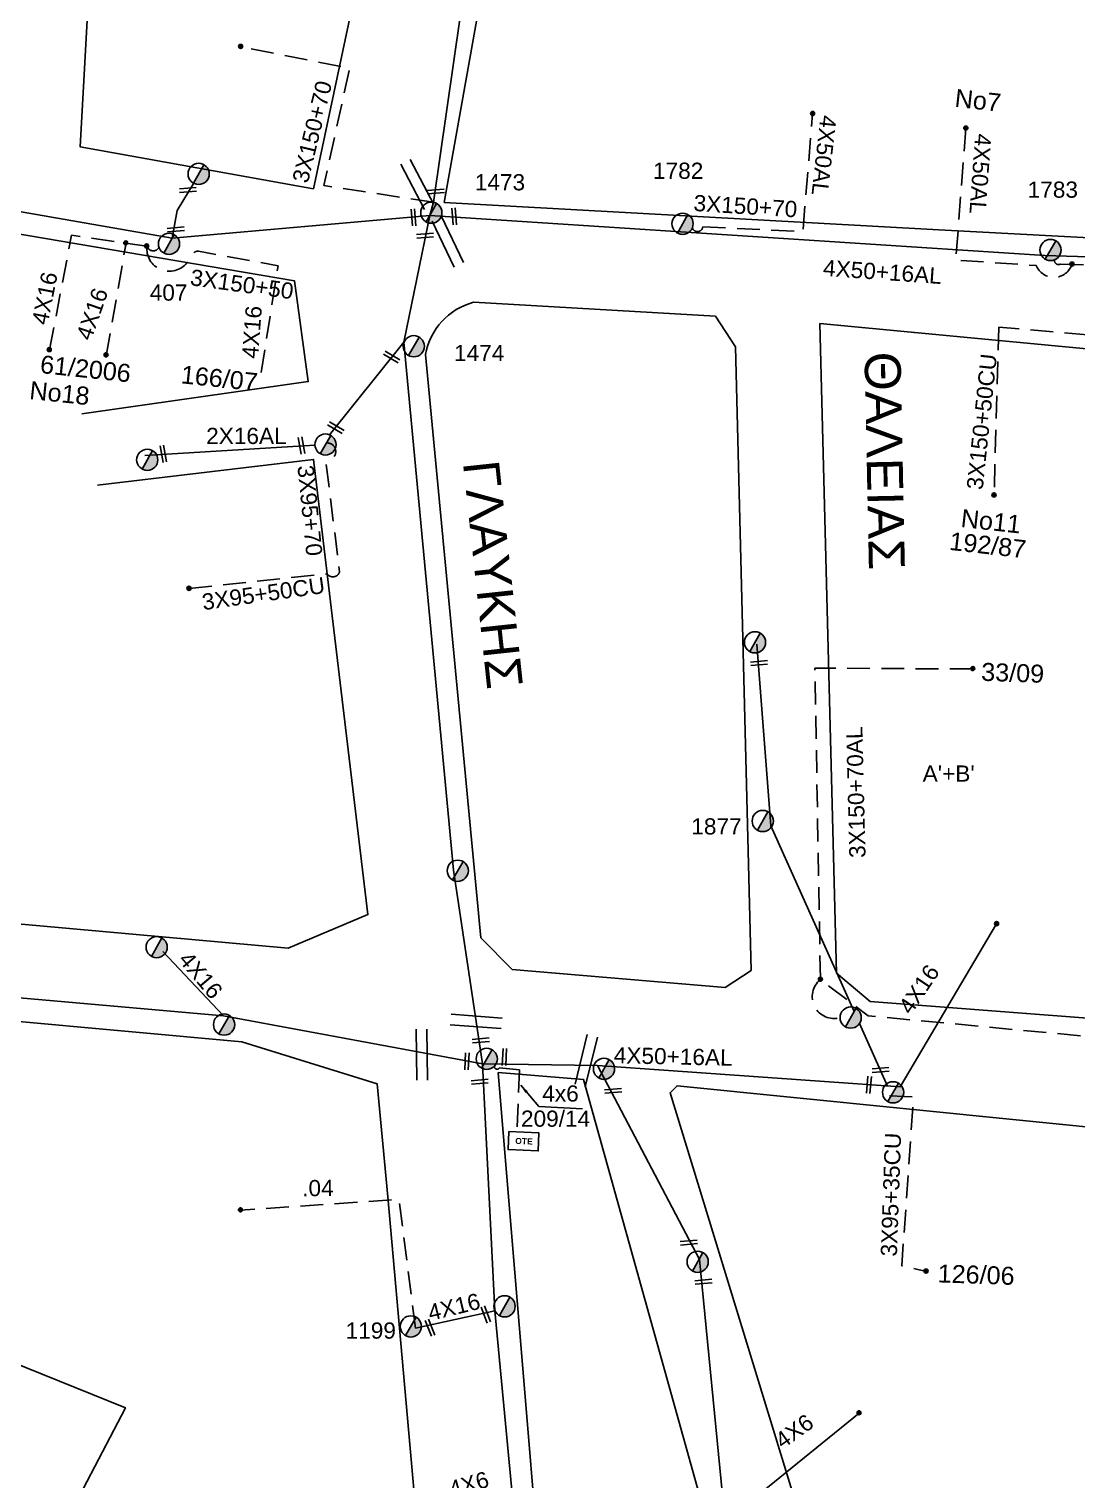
# Model space of a CAD drawing. Header units: millimetres. Extents: x 5010 to 7184, y -101 to 935.
# Drawn here: x 5134.9 to 5251.4, y 546.1 to 707.5 of the extents above; entities that cross this region are included whole.
import ezdxf
from ezdxf.enums import TextEntityAlignment as Align

# ---------------------------------------------------------------- set-up
doc = ezdxf.new("R2010")
doc.units = ezdxf.units.MM
doc.linetypes.add('DASHED', pattern=[19.05, 12.7, -6.35])
for name, color, linetype in [('Pillar OTE', 7, 'Continuous'), ('Γέφυρες Εναερίου Δικτύου', 7, 'Continuous'), ('Γυμνά εναέρια ΧΤ (1Φ)   2x16AL', 7, 'Continuous'), ('Γυμνά εναέρια ΧΤ και ΦΟΠ (3Φ)   4x50+16AL', 7, 'Continuous'), ('Εναέρια παροχή ΧΤ 4x16', 7, 'SYN_LINE'), ('Επιγραφές - Σχήματα', 7, 'Continuous'), ('Καλώδια ΧΤ   3x150+50AL', 7, 'DASHED'), ('Καλώδια ΧΤ   3x150+50CU', 7, 'DASHED'), ('Καλώδια ΧΤ   3x150+70AL', 7, 'DASHED'), ('Καλώδια ΧΤ   3x150AL+50CU', 7, 'DASHED'), ('Καλώδια ΧΤ   3x82+57+13-5', 7, 'Continuous'), ('Καλώδια ΧΤ   3x95+35CU', 7, 'DASHED'), ('Καλώδια ΧΤ   3x95+50CU', 7, 'DASHED'), ('Καλώδια ΧΤ   4X50+13', 7, 'Continuous'), ('Καλώδια ΧΤ   4x50AL', 7, 'DASHED'), ('Μηχανική τομή', 7, 'Continuous'), ('Στύλος ΦΜ', 7, 'Continuous'), ('Στύλος ΦΜ @ 1', 7, 'Continuous'), ('Συνδέσεις', 7, 'Continuous'), ('Συνεστραμμένα ΧΤ   3x70+54.6+25AL', 7, 'SYN_LINE'), ('Τομή', 7, 'Continuous'), ('Υπόβαθρο ΔΕΗ', 7, 'Continuous'), ('Υπόγεια Καλώδια Δικτύου ΧΤ   .04', 7, 'DASHED'), ('Υπόγεια καλώδια Παροχών ΧΤ   4x6', 7, 'DASHED')]:
    doc.layers.add(name, color=color, linetype=linetype)
doc.styles.get("Standard").update_dxf_attribs({"font": 'arial.ttf'})
doc.linetypes.add('SYN_LINE', pattern='A,0.5,-0.0001,["/\\/\\/\\/",Standard,S=0.1,R=0,X=0,Y=-0.05],-0.25', length=0.7501)
doc.dimstyles.new('ISO-25', dxfattribs={"dimtxt": 2.5, "dimasz": 2.5, "dimexe": 1.25, "dimexo": 0.625, "dimtad": 1, "dimtxsty": 'Standard', "dimcen": 2.5, "dimaunit": 2, "dimazin": 0, "dimtfac": 1, "dimtmove": 0, "dimatfit": 3, "dimfxl": 1, "dimarcsym": 0})

# ---------------------------------------------------------------- blocks, each defined once
blk = doc.blocks.new('ΥΠΑΡΧΩΝ ΤΣΙΜΕΝΤΕΝΙΟΣ ΣΤΥΛΟΣ')
at = {"layer": 'Στύλος ΦΜ'}
blk.add_hatch(color=256, dxfattribs=at).paths.add_polyline_path([(-1.29, -2.28, 0.574793), (2.62, 0, 0.268822), (1.3, 2.27)])
blk.add_line((-1.29, -2.28), (1.3, 2.27), dxfattribs=at)
blk.add_circle((0, 0), 2.62, dxfattribs=at)
at = {"layer": 'Στύλος ΦΜ', "flags": 4}
for tag, p in [('ΑΡΙΘΜΟΣ', (-4.68, 8.05)), ('ΤΥΠΟΣ', (-4.91, 3.03))]:
    blk.add_attdef(tag, p, '', height=4, dxfattribs=at)
blk = doc.blocks.new('ΤΟΜΗ')
at = {"layer": 'Τομή', "ltscale": 40}
for p, q in [((-5.68, 0), (5.68, 0)), ((5.68, -2.33), (-5.68, -2.33))]:
    blk.add_line(p, q, dxfattribs=at)
blk = doc.blocks.new('_ΣΥΝΔΕΣΗ')
at = {"layer": 'Συνδέσεις', "linetype": 'SYN_LINE', "ltscale": 40}
blk.add_hatch(color=256, dxfattribs=at).paths.add_polyline_path([(0.5, -0.01, 1), (-0.5, -0.01, 1)])
at = {"layer": 'Συνδέσεις'}
blk.add_circle((0, -0.01), 0.5, dxfattribs=at)
blk = doc.blocks.new('ΜΗΧΑΝΙΚΗ ΤΟΜΗ')
at = {"layer": 'Μηχανική τομή', "ltscale": 40}
for p, q in [((-1.89, 0.78), (1.89, 0.78)), ((1.89, 0), (-1.89, 0))]:
    blk.add_line(p, q, dxfattribs=at)
blk = doc.blocks.new('PILLAR ΟΤΕ')
at = {"layer": 'Pillar OTE', "ltscale": 40}
blk.add_lwpolyline([(-3.31, 2.02), (3.39, 2.02), (3.39, -1.99), (-3.31, -1.99)], close=True, dxfattribs=at)
at = {"layer": 'Pillar OTE', "insert": (-1.81, 0.71), "char_height": 1.3575, "width": 109.961, "attachment_point": 1}
blk.add_mtext('{\\fArial|b1|i0|c161|p34;OTE}', dxfattribs=at)

msp = doc.modelspace()

# ---------------------------------------------------------------- linework, layer by layer
at = {"layer": 'Γέφυρες Εναερίου Δικτύου', "color": 30, "flags": 128}
msp.add_lwpolyline([(5150.83, 684.22), (5151.38, 687.28), (5153.28, 690.39)], dxfattribs=at)
at = {"layer": 'Γέφυρες Εναερίου Δικτύου', "color": 85, "linetype": 'SYN_LINE', "ltscale": 20, "flags": 128}
msp.add_lwpolyline([(5226.65, 598.2), (5217.38, 618.85), (5215.84, 639.04)], dxfattribs=at)
at = {"layer": 'Γέφυρες Εναερίου Δικτύου', "color": 85, "linetype": 'SYN_LINE', "ltscale": 10, "flags": 128}
msp.add_lwpolyline([(5230.37, 589.91), (5227.24, 596.88)], dxfattribs=at)
at = {"layer": 'Γυμνά εναέρια ΧΤ (1Φ)   2x16AL', "color": 30, "flags": 128}
for points in [[(5179.48, 686.73), (5176.61, 672.66), (5168.34, 662.34)], [(5166.71, 661.18), (5147.8, 660.05)]]:
    msp.add_lwpolyline(points, dxfattribs=at)
at = {"layer": 'Γυμνά εναέρια ΧΤ και ΦΟΠ (3Φ)   4x50+16AL', "color": 30, "flags": 128}
msp.add_lwpolyline([(5057.93, 700.41), (5150.83, 684.22), (5179.48, 686.73)], dxfattribs=at)
at = {"layer": 'Γυμνά εναέρια ΧΤ και ΦΟΠ (3Φ)   4x50+16AL', "color": 2, "flags": 128}
msp.add_lwpolyline([(5288.91, 681.03), (5247.86, 682.29), (5179.48, 686.73), (5179.88, 688.2)], dxfattribs=at)
at = {"layer": 'Γυμνά εναέρια ΧΤ και ΦΟΠ (3Φ)   4x50+16AL', "color": 6, "flags": 128}
msp.add_lwpolyline([(5059.92, 606.24), (5156.55, 597.71), (5185.32, 592.39)], dxfattribs=at)
at = {"layer": 'Γυμνά εναέρια ΧΤ και ΦΟΠ (3Φ)   4x50+16AL', "color": 85, "flags": 128}
msp.add_lwpolyline([(5198.13, 592.2), (5231.75, 589.82)], dxfattribs=at)
at = {"layer": 'Εναέρια παροχή ΧΤ 4x16', "color": 30, "linetype": 'DASHED', "ltscale": 0.2, "flags": 128}
for points in [[(5137.21, 671.79), (5139.65, 684.54), (5148.03, 683.32)], [(5143.5, 671.11), (5145.71, 683.66)]]:
    msp.add_lwpolyline(points, dxfattribs=at)
msp.add_lwpolyline([(5160.75, 669.28), (5162.61, 681.15), (5153.76, 682.76, 0.404098), (5153.15, 682.36), (5152.51, 681.49, -0.750918), (5148.03, 683.32)], format="xyb", dxfattribs=at)
at = {"layer": 'Εναέρια παροχή ΧΤ 4x16', "color": 85, "linetype": 'SYN_LINE', "ltscale": 20, "flags": 128}
msp.add_lwpolyline([(5231.75, 589.82), (5242.49, 607.94)], dxfattribs=at)
at = {"layer": 'Εναέρια παροχή ΧΤ 4x16', "color": 6, "ltscale": 20, "flags": 128}
msp.add_lwpolyline([(5156.55, 597.71), (5149.81, 604.88)], dxfattribs=at)
at = {"layer": 'Εναέρια παροχή ΧΤ 4x16', "color": 173, "ltscale": 20, "flags": 128}
msp.add_lwpolyline([(5186.71, 564.91), (5177.88, 563)], dxfattribs=at)
at = {"layer": 'Εναέρια παροχή ΧΤ 4x16', "color": 30, "linetype": 'DASHED', "ltscale": 0.2}
msp.add_arc((5148.73, 683.53), 0.728, 196.3847, 333.4874, dxfattribs=at)
at = {"layer": 'Καλώδια ΧΤ   3x150+50CU', "color": 27, "linetype": 'DASHED', "ltscale": 0.2, "flags": 128}
msp.add_lwpolyline([(5242.74, 674.31), (5242.21, 655.62)], dxfattribs=at)
at = {"layer": 'Καλώδια ΧΤ   3x150+70AL', "color": 30, "linetype": 'DASHED', "ltscale": 0.2, "flags": 128}
msp.add_lwpolyline([(5179.88, 688.2), (5167.71, 690.07), (5170.58, 703.11), (5158.47, 705.51)], dxfattribs=at)
at = {"layer": 'Καλώδια ΧΤ   3x150+70AL', "color": 85, "linetype": 'DASHED', "ltscale": 0.2, "flags": 128}
msp.add_lwpolyline([(5239.84, 636.3), (5222.29, 636.39), (5222.9, 601.75), (5228.22, 597.73), (5255.85, 595.12), (5256.14, 611.93)], dxfattribs=at)
at = {"layer": 'Καλώδια ΧΤ   3x150+70AL', "color": 85, "linetype": 'DASHED', "ltscale": 0.2}
msp.add_arc((5224.42, 599.86), 2.43, 128.6689, 286.01, dxfattribs=at)
at = {"layer": 'Καλώδια ΧΤ   3x150AL+50CU', "color": 27, "linetype": 'DASHED', "ltscale": 0.2, "flags": 128}
msp.add_lwpolyline([(5282.78, 671.6), (5281.31, 671.6), (5280.46, 671.02), (5242.74, 674.31)], dxfattribs=at)
at = {"layer": 'Καλώδια ΧΤ   3x82+57+13-5', "color": 173, "flags": 128}
msp.add_lwpolyline([(5196.05, 472.73), (5194.33, 487.04), (5188.65, 544.56), (5186.71, 564.91), (5185.32, 592.39), (5198.13, 592.2)], dxfattribs=at)
at = {"layer": 'Καλώδια ΧΤ   3x95+35CU', "color": 85, "linetype": 'DASHED', "ltscale": 0.2, "flags": 128}
msp.add_lwpolyline([(5230.58, 588.81), (5233.25, 588.7), (5231.95, 569.91), (5234.65, 569.29)], dxfattribs=at)
at = {"layer": 'Καλώδια ΧΤ   3x95+50CU', "color": 30, "ltscale": 0.2, "flags": 128}
msp.add_lwpolyline([(5152.72, 645.24), (5168.07, 646.88, 0.638012), (5169.45, 647.11), (5167.95, 659.1), (5168.7, 659.76, 0.715347), (5167.99, 661.44, 0.715347)], format="xyb", dxfattribs=at)
at = {"layer": 'Καλώδια ΧΤ   4X50+13', "color": 2, "flags": 128}
msp.add_lwpolyline([(5179.88, 688.2), (5184.34, 719.16), (5191.82, 757.65), (5197.42, 788.29), (5195.74, 807.92)], dxfattribs=at)
at = {"layer": 'Καλώδια ΧΤ   4X50+13', "color": 30, "flags": 128}
msp.add_lwpolyline([(5176.61, 672.66), (5182.1, 613.93), (5185.32, 592.39)], dxfattribs=at)
at = {"layer": 'Καλώδια ΧΤ   4x50AL', "color": 2, "linetype": 'DASHED', "ltscale": 0.2, "flags": 128}
msp.add_lwpolyline([(5209.83, 685.48), (5220.95, 684.93), (5222.03, 698.03)], dxfattribs=at)
at = {"layer": 'Καλώδια ΧΤ   4x50AL', "color": 6, "linetype": 'DASHED', "ltscale": 0.2, "flags": 128}
for points in [[(5239.07, 696.41), (5237.95, 681.78), (5246.9, 681.16, 0.694716), (5250.86, 681.3)], [(5249.6, 681.33), (5284.48, 680.41, -0.167818), (5287.04, 679.47, 1.425444), (5291.32, 686.29)]]:
    msp.add_lwpolyline(points, format="xyb", dxfattribs=at)
at = {"layer": 'Καλώδια ΧΤ   4x50AL', "color": 2, "linetype": 'DASHED', "ltscale": 0.2}
msp.add_arc((5209.24, 685.52), 0.585, 194.0852, 356.4015, dxfattribs=at)
at = {"layer": 'Καλώδια ΧΤ   4x50AL', "color": 6, "linetype": 'DASHED', "ltscale": 0.2}
msp.add_arc((5249.37, 681.72), 0.447, 167.6356, 299.9307, dxfattribs=at)
at = {"layer": 'Συνεστραμμένα ΧΤ   3x70+54.6+25AL', "color": 85, "ltscale": 20, "flags": 128}
msp.add_lwpolyline([(5198.13, 592.2), (5209.46, 570.64)], dxfattribs=at)
at = {"layer": 'Συνεστραμμένα ΧΤ   3x70+54.6+25AL', "color": 85, "linetype": 'SYN_LINE', "ltscale": 20, "flags": 128}
msp.add_lwpolyline([(5209.46, 570.64), (5212.17, 542.91)], dxfattribs=at)
at = {"layer": 'Υπόβαθρο ΔΕΗ', "flags": 128}
for points in [[(5166.55, 689.71), (5140.62, 694.36), (5142.68, 731.91), (5093.86, 745.63), (5090.17, 759.83), (5179.77, 791), (5185.31, 787.31), (5172.71, 718.67)], [(5166.55, 689.71), (5140.62, 694.36), (5142.68, 731.91), (5093.86, 745.63), (5090.17, 759.83), (5179.77, 791), (5185.31, 787.31), (5172.71, 718.67)], [(5288.41, 682.35), (5285.26, 742.99), (5186.31, 717.54), (5181.08, 688.18), (5236.08, 685.13)], [(5288.41, 682.35), (5285.26, 742.99), (5186.31, 717.54), (5181.08, 688.18), (5236.08, 685.13)], [(5224.7, 602.47), (5228.42, 599.31), (5294.6, 594.23), (5289.22, 668.41), (5222.85, 674.72)], [(5224.7, 602.47), (5228.42, 599.31), (5294.6, 594.23), (5289.22, 668.41), (5222.85, 674.72)], [(5298.54, 447.75), (5304.71, 452.3), (5298.68, 535.89), (5296.41, 580.97), (5206.97, 589.94), (5206.19, 589.16), (5229.38, 513.38), (5241.92, 479.32)], [(5298.54, 447.75), (5304.71, 452.3), (5298.68, 535.89), (5296.41, 580.97), (5206.97, 589.94), (5206.19, 589.16), (5229.38, 513.38), (5241.92, 479.32)]]:
    msp.add_lwpolyline(points, close=True, dxfattribs=at)
for points in [[(5140.78, 664.68), (5165.96, 668.27), (5164.45, 679.46), (5071.3, 695.28), (5067.78, 684.21), (5070.16, 613.67), (5163.74, 605.24), (5172.59, 608.98), (5166.55, 659.61), (5142.52, 656.74)], [(5140.78, 664.68), (5165.96, 668.27), (5164.45, 679.46), (5071.3, 695.28), (5067.78, 684.21), (5070.16, 613.67), (5163.74, 605.24), (5172.59, 608.98), (5166.55, 659.61), (5142.52, 656.74)], [(5184.11, 484.11), (5180.47, 513.75), (5174.82, 577.58), (5173.64, 590.15), (5158.58, 594.82), (5080.51, 601.96), (5070.54, 602.81), (5075.29, 529.69), (5076.14, 528.98), (5112.63, 548.31), (5127.52, 481.88), (5141.41, 484.67), (5132.72, 538.63), (5126.49, 547.52), (5129.02, 560.82), (5145.64, 554.14), (5139.67, 542.72), (5149.8, 484.53), (5184.11, 484.11)], [(5184.11, 484.11), (5180.47, 513.75), (5174.82, 577.58), (5173.64, 590.15), (5158.58, 594.82), (5080.51, 601.96), (5070.54, 602.81), (5075.29, 529.69), (5076.14, 528.98), (5112.63, 548.31), (5127.52, 481.88), (5141.41, 484.67), (5132.72, 538.63), (5126.49, 547.52), (5129.02, 560.82), (5145.64, 554.14), (5139.67, 542.72), (5149.8, 484.53), (5184.11, 484.11)], [(5230.28, 482.58), (5209.82, 543.09), (5196.57, 590.64), (5187.09, 591.42), (5194.37, 503.7), (5196.25, 485.01), (5230.28, 482.58)], [(5230.28, 482.58), (5209.82, 543.09), (5196.57, 590.64), (5187.09, 591.42), (5194.37, 503.7), (5196.25, 485.01), (5230.28, 482.58)], [(5191.59, 587.63), (5196.47, 587.38)]]:
    msp.add_lwpolyline(points, dxfattribs=at)
msp.add_lwpolyline([(5185.14, 606.39), (5188.65, 602.88), (5212.32, 600.87), (5215.19, 602.77), (5213.47, 672.11), (5211.23, 675.53), (5184.34, 677.08, 0.290732), (5179, 671.29), (5185.14, 606.39)], format="xyb", dxfattribs=at)
msp.add_lwpolyline([(5185.14, 606.39), (5188.65, 602.88), (5212.32, 600.87), (5215.19, 602.77), (5213.47, 672.11), (5211.23, 675.53), (5184.34, 677.08, 0.290732), (5179, 671.29), (5185.14, 606.39)], format="xyb", dxfattribs=at)
at = {"layer": 'Υπόγεια Καλώδια Δικτύου ΧΤ   .04', "color": 173, "ltscale": 0.2, "flags": 128}
msp.add_lwpolyline([(5177.88, 563), (5176.05, 577.3), (5158.45, 576.12)], dxfattribs=at)
at = {"layer": 'Υπόγεια καλώδια Παροχών ΧΤ   4x6', "color": 30, "linetype": 'DASHED', "ltscale": 0.2}
msp.add_lwpolyline([(5186.65, 592.12, 0.761327), (5187.22, 591.93), (5189.45, 591.73), (5189.17, 584.81)], format="xyb", dxfattribs=at)
at = {"layer": 'Υπόγεια καλώδια Παροχών ΧΤ   4x6', "color": 85, "linetype": 'SYN_LINE', "ltscale": 20, "flags": 128}
msp.add_lwpolyline([(5212.31, 541.43), (5227.2, 553.53)], dxfattribs=at)

# ---------------------------------------------------------------- block references
at = {"layer": 'Pillar OTE', "xscale": 0.5, "yscale": 0.5, "zscale": 0.5, "rotation": 357.6252653828753}
msp.add_blockref('PILLAR ΟΤΕ', (5189.88, 583.77), dxfattribs=at)
at = {"layer": 'Μηχανική τομή'}
for p, xscale, yscale, zscale, rotation in [((5152.58, 689.76), 0.5000000000000141, 0.5000000000000141, 0.5000000000000141, 184.811198222945), ((5180.13, 689.6), 0.5000000000000114, 0.5000000000000114, 0.5000000000000114, 184.811198222945), ((5177.47, 686.51), 0.5000000000000212, 0.5000000000000212, 0.5000000000000212, 274.8111982229449), ((5181.99, 686.62), 0.5000000000000212, 0.5000000000000212, 0.5000000000000212, 274.8111982229449), ((5151.23, 685.38), 0.5000000000000141, 0.5000000000000141, 0.5000000000000141, 184.811198222945), ((5178.93, 684.68), 0.5000000000000114, 0.5000000000000114, 0.5000000000000114, 184.811198222945), ((5175.33, 671.15), 0.5000000000000258, 0.5000000000000258, 0.5000000000000258, 149.2866139964916), ((5169.13, 663.3), 0.5000000000000258, 0.5000000000000258, 0.5000000000000258, 149.2866139964916), ((5165.41, 661.2), 0.4999999999999336, 0.4999999999999336, 0.4999999999999336, 100.3094593116365), ((5150.05, 660.25), 0.4999999999999336, 0.4999999999999336, 0.4999999999999336, 100.3094593116365), ((5216.06, 637.15), 0.5000000000000141, 0.5000000000000141, 0.5000000000000141, 184.811198222945), ((5185.14, 595.18), 0.5000000000000114, 0.5000000000000114, 0.5000000000000114, 184.811198222945), ((5187.58, 593.15), 0.5000000000000377, 0.5000000000000377, 0.5000000000000377, 266.9374502471629), ((5183.41, 592.67), 0.5000000000000644, 0.5000000000000644, 0.5000000000000644, 267.0192419340199), ((5185.01, 590.59), 0.5000000000000114, 0.5000000000000114, 0.5000000000000114, 184.811198222945), ((5228.1, 590.07), 0.5000000000000075, 0.5000000000000075, 0.5000000000000075, 265.0789920260414), ((5229.58, 591.89), 0.5000000000000141, 0.5000000000000141, 0.5000000000000141, 184.811198222945), ((5199.85, 589.58), 0.5000000000000105, 0.5000000000000105, 0.5000000000000105, 184.811198222945), ((5208.27, 572.7), 0.5000000000000105, 0.5000000000000105, 0.5000000000000105, 184.8111982229451), ((5209.88, 568.34), 0.5000000000000105, 0.5000000000000105, 0.5000000000000105, 184.8111982229451), ((5185.53, 564.43), 0.5000000000000248, 0.5000000000000248, 0.5000000000000248, 291.154673939457), ((5179.32, 562.96), 0.5000000000000248, 0.5000000000000248, 0.5000000000000248, 291.154673939457)]:
    msp.add_blockref('ΜΗΧΑΝΙΚΗ ΤΟΜΗ', p, dxfattribs=dict(at, xscale=xscale, yscale=yscale, zscale=zscale, rotation=rotation))
at = {"layer": 'Στύλος ΦΜ @ 1', "ltscale": 40, "xscale": 0.4499999999998181, "yscale": 0.4499999999998181, "zscale": 0.4499999999998181}
for p in [(5153.78, 691.36), (5153.78, 691.36), (5167.88, 661.26), (5167.88, 661.26), (5148.07, 659.56), (5215.63, 639.26), (5215.63, 639.26), (5182.59, 613.86), (5182.59, 613.86), (5149.12, 605.36), (5149.12, 605.36), (5226.26, 597.53), (5156.61, 596.75), (5185.81, 592.94), (5185.81, 592.94), (5198.84, 591.83), (5198.84, 591.83), (5230.98, 589.22), (5230.98, 589.22), (5209.26, 570.37), (5209.26, 570.37), (5187.79, 565.41), (5187.79, 565.41)]:
    msp.add_blockref('ΥΠΑΡΧΩΝ ΤΣΙΜΕΝΤΕΝΙΟΣ ΣΤΥΛΟΣ', p, dxfattribs=at)
at = {"layer": 'Στύλος ΦΜ @ 1', "ltscale": 40}
ref = msp.add_blockref('ΥΠΑΡΧΩΝ ΤΣΙΜΕΝΤΕΝΙΟΣ ΣΤΥΛΟΣ', (5207.58, 685.81), dxfattribs=dict(at, xscale=0.4499999999998181, yscale=0.4499999999998181, zscale=0.4499999999998181))
ref.add_attrib('ΤΥΠΟΣ', '1782', (5204.29, 690.81), dxfattribs={"layer": 'Στύλος ΦΜ', "height": 1.8, "flags": 4})
ref = msp.add_blockref('ΥΠΑΡΧΩΝ ΤΣΙΜΕΝΤΕΝΙΟΣ ΣΤΥΛΟΣ', (5179.65, 687.05), dxfattribs=dict(at, xscale=0.4499999999998181, yscale=0.4499999999998181, zscale=0.4499999999998181))
ref.add_attrib('ΤΥΠΟΣ', '1473', (5184.48, 689.53), dxfattribs={"layer": 'Στύλος ΦΜ', "height": 1.8, "flags": 4})
ref = msp.add_blockref('ΥΠΑΡΧΩΝ ΤΣΙΜΕΝΤΕΝΙΟΣ ΣΤΥΛΟΣ', (5179.65, 687.05), dxfattribs=dict(at, xscale=0.4499999999998181, yscale=0.4499999999998181, zscale=0.4499999999998181))
ref.add_attrib('ΤΥΠΟΣ', '1473', (5184.48, 689.53), dxfattribs={"layer": 'Στύλος ΦΜ', "height": 1.8, "flags": 4})
ref = msp.add_blockref('ΥΠΑΡΧΩΝ ΤΣΙΜΕΝΤΕΝΙΟΣ ΣΤΥΛΟΣ', (5248.48, 682.9), dxfattribs=dict(at, xscale=0.4499999999998181, yscale=0.4499999999998181, zscale=0.4499999999998181))
ref.add_attrib('ΤΥΠΟΣ', '1783', (5245.94, 688.71), dxfattribs={"layer": 'Στύλος ΦΜ', "height": 1.8, "flags": 4})
ref = msp.add_blockref('ΥΠΑΡΧΩΝ ΤΣΙΜΕΝΤΕΝΙΟΣ ΣΤΥΛΟΣ', (5248.48, 682.9), dxfattribs=dict(at, xscale=0.4499999999998181, yscale=0.4499999999998181, zscale=0.4499999999998181))
ref.add_attrib('ΤΥΠΟΣ', '1783', (5245.94, 688.71), dxfattribs={"layer": 'Στύλος ΦΜ', "height": 1.8, "flags": 4})
ref = msp.add_blockref('ΥΠΑΡΧΩΝ ΤΣΙΜΕΝΤΕΝΙΟΣ ΣΤΥΛΟΣ', (5150.49, 683.58), dxfattribs=dict(at, xscale=0.4499999999998181, yscale=0.4499999999998181, zscale=0.4499999999998181))
ref.add_attrib('ΤΥΠΟΣ', '407', (5148.34, 677.26), dxfattribs={"layer": 'Στύλος ΦΜ', "height": 1.8, "flags": 4})
ref = msp.add_blockref('ΥΠΑΡΧΩΝ ΤΣΙΜΕΝΤΕΝΙΟΣ ΣΤΥΛΟΣ', (5150.49, 683.58), dxfattribs=dict(at, xscale=0.4499999999998181, yscale=0.4499999999998181, zscale=0.4499999999998181))
ref.add_attrib('ΤΥΠΟΣ', '407', (5148.34, 677.26), dxfattribs={"layer": 'Στύλος ΦΜ', "height": 1.8, "flags": 4})
ref = msp.add_blockref('ΥΠΑΡΧΩΝ ΤΣΙΜΕΝΤΕΝΙΟΣ ΣΤΥΛΟΣ', (5177.7, 672.19), dxfattribs=dict(at, xscale=0.4499999999998181, yscale=0.4499999999998181, zscale=0.4499999999998181))
ref.add_attrib('ΤΥΠΟΣ', '1474', (5182.17, 670.54), dxfattribs={"layer": 'Στύλος ΦΜ', "height": 1.8, "flags": 4})
ref = msp.add_blockref('ΥΠΑΡΧΩΝ ΤΣΙΜΕΝΤΕΝΙΟΣ ΣΤΥΛΟΣ', (5216.49, 619.39), dxfattribs=dict(at, xscale=0.4499999999998181, yscale=0.4499999999998181, zscale=0.4499999999998181))
ref.add_attrib('ΤΥΠΟΣ', '1877', (5208.55, 617.89), dxfattribs={"layer": 'Στύλος ΦΜ', "height": 1.8, "flags": 4})
ref = msp.add_blockref('ΥΠΑΡΧΩΝ ΤΣΙΜΕΝΤΕΝΙΟΣ ΣΤΥΛΟΣ', (5216.49, 619.39), dxfattribs=dict(at, xscale=0.4499999999998181, yscale=0.4499999999998181, zscale=0.4499999999998181))
ref.add_attrib('ΤΥΠΟΣ', '1877', (5208.55, 617.89), dxfattribs={"layer": 'Στύλος ΦΜ', "height": 1.8, "flags": 4})
ref = msp.add_blockref('ΥΠΑΡΧΩΝ ΤΣΙΜΕΝΤΕΝΙΟΣ ΣΤΥΛΟΣ', (5177.37, 563.18), dxfattribs=dict(at, xscale=0.4499999999998181, yscale=0.4499999999998181, zscale=0.4499999999998181))
ref.add_attrib('ΤΥΠΟΣ', '1199', (5170.12, 561.82), dxfattribs={"layer": 'Στύλος ΦΜ', "height": 1.8, "flags": 4})
ref = msp.add_blockref('ΥΠΑΡΧΩΝ ΤΣΙΜΕΝΤΕΝΙΟΣ ΣΤΥΛΟΣ', (5177.37, 563.18), dxfattribs=dict(at, xscale=0.4499999999998181, yscale=0.4499999999998181, zscale=0.4499999999998181))
ref.add_attrib('ΤΥΠΟΣ', '1199', (5170.12, 561.82), dxfattribs={"layer": 'Στύλος ΦΜ', "height": 1.8, "flags": 4})
at = {"layer": 'Συνδέσεις', "xscale": 0.4500000000000455, "yscale": 0.4500000000000455, "zscale": 0.4500000000000455}
for p in [(5158.45, 705.54), (5222.03, 698.08), (5239.07, 696.46), (5145.68, 683.69), (5148, 683.35), (5250.86, 681.34), (5137.18, 671.82), (5143.49, 671.24), (5242.2, 655.66), (5152.7, 645.27), (5239.84, 636.35), (5242.49, 607.98), (5222.9, 601.8), (5158.43, 576.15), (5234.65, 569.34), (5227.2, 553.58)]:
    msp.add_blockref('_ΣΥΝΔΕΣΗ', p, dxfattribs=at)
at = {"layer": 'Τομή'}
for p, xscale, yscale, zscale, rotation in [((5178.61, 690.46), 0.5000000000000646, 0.5000000000000646, 0.5000000000000646, 297.5728655950362), ((5178.61, 690.46), 0.5000000000000646, 0.5000000000000646, 0.5000000000000646, 297.5728655950362), ((5182.01, 684.06), 0.4999999999999317, 0.4999999999999317, 0.4999999999999317, 295.6212235723395), ((5182.01, 684.06), 0.4999999999999317, 0.4999999999999317, 0.4999999999999317, 295.6212235723395), ((5184.68, 597.68), 0.4999999999999581, 0.4999999999999581, 0.4999999999999581, 355.6713834124373), ((5184.68, 597.68), 0.4999999999999581, 0.4999999999999581, 0.4999999999999581, 355.6713834124373), ((5178.01, 593.39), 0.5000000000000554, 0.5000000000000554, 0.5000000000000554, 90.6515411696281), ((5178.01, 593.39), 0.5000000000000554, 0.5000000000000554, 0.5000000000000554, 90.6515411696281), ((5196.31, 592.88), 0.5000000000000323, 0.5000000000000323, 0.5000000000000323, 76.22800357243194)]:
    msp.add_blockref('ΤΟΜΗ', p, dxfattribs=dict(at, xscale=xscale, yscale=yscale, zscale=zscale, rotation=rotation))

# ---------------------------------------------------------------- texts
at = {"layer": 'Γυμνά εναέρια ΧΤ (1Φ)   2x16AL'}
msp.add_text('2X16AL', height=1.8, dxfattribs=at).set_placement((5159.09, 662.22), align=Align.MIDDLE)
at = {"layer": 'Γυμνά εναέρια ΧΤ και ΦΟΠ (3Φ)   4x50+16AL'}
for rotation, p in [(355.9594, (5229.8, 680.47)), (358.7718, (5206.54, 593.21))]:
    msp.add_text('4X50+16AL', height=1.8, rotation=rotation, dxfattribs=at).set_placement(p, align=Align.MIDDLE)
at = {"layer": 'Εναέρια παροχή ΧΤ 4x16', "ltscale": 20}
for s, rotation, p in [('4X16', 78.835, (5136.67, 677.53)), ('4X16', 70.8041, (5141.93, 675.78)), ('4X16', 85.5971, (5159.7, 673.76)), ('4X16', 309.9844, (5154.02, 602.25)), ('4X16', 56.104, (5233.85, 600.69)), ('4x6', 359.9125, (5194.01, 589.09)), ('209/14', 359.9125, (5193.46, 586.32)), ('4X16', 13.6715, (5182.17, 565.36))]:
    msp.add_text(s, height=1.8, rotation=rotation, dxfattribs=at).set_placement(p, align=Align.MIDDLE)
at = {"layer": 'Επιγραφές - Σχήματα', "linetype": 'DASHED', "ltscale": 0.2, "attachment_point": 1}
for s, insert, char_height, width, rotation in [('Νο7', (5237.98, 700.82), 2, 17.7581, 353.6425), ('ΘΑΛΕΙΑΣ', (5231.8, 671.62), 4, 17.2922, 271.1756), ('61/2006', (5136.29, 671.21), 2, 17.7581, 354.0155), ('166/07', (5151.94, 670.07), 2, 17.7581, 354.0155), ('Νο18', (5135.11, 668.32), 2, 17.7581, 354.0155), ('ΓΛΑΥΚΗΣ', (5187.13, 659.69), 4, 17.2922, 276.143), ('Νο11', (5238.66, 654.09), 2, 17.7581, 353.6425), ('192/87', (5237.38, 651.54), 2, 17.7581, 353.6425), ('33/09', (5240.82, 636.99), 2, 18.7436, 358.0673), ('126/06', (5235.98, 570.08), 2, 18.7436, 358.0673)]:
    msp.add_mtext(s, dxfattribs=dict(at, insert=insert, char_height=char_height, width=width, rotation=rotation))
at = {"layer": 'Επιγραφές - Σχήματα', "color": 1, "linetype": 'Continuous', "ltscale": 0.2, "insert": (5234.27, 625.57), "char_height": 1.8, "width": 7.2731, "attachment_point": 1}
msp.add_mtext("Α'+Β'", dxfattribs=at)
at = {"layer": 'Καλώδια ΧΤ   3x150+50AL', "ltscale": 0.2}
msp.add_text('3X150+50', height=1.8, rotation=352.0738, dxfattribs=at).set_placement((5158.6, 679.09), align=Align.MIDDLE)
at = {"layer": 'Καλώδια ΧΤ   3x150+50CU', "ltscale": 0.2}
msp.add_text('3X150+50CU', height=1.8, rotation=83.9502, dxfattribs=at).set_placement((5240.84, 663.8), align=Align.MIDDLE)
at = {"layer": 'Καλώδια ΧΤ   3x150+70AL', "ltscale": 0.2}
for s, rotation, p in [('3X150+70', 76.3605, (5166.4, 696.05)), ('3X150+70', 356.3732, (5214.57, 687.78)), ('3X95+70', 275.7163, (5166.16, 653.92))]:
    msp.add_text(s, height=1.8, rotation=rotation, dxfattribs=at).set_placement(p, align=Align.MIDDLE)
at = {"layer": 'Καλώδια ΧΤ   3x150+70AL', "linetype": 'DASHED', "ltscale": 0.2}
msp.add_text('3X150+70AL', height=1.8, rotation=91.4218, dxfattribs=at).set_placement((5226.84, 622.59), align=Align.MIDDLE)
at = {"layer": 'Καλώδια ΧΤ   3x95+35CU', "ltscale": 0.2}
msp.add_text('3X95+35CU', height=1.8, rotation=87.9767, dxfattribs=at).set_placement((5230.74, 577.84), align=Align.MIDDLE)
at = {"layer": 'Καλώδια ΧΤ   3x95+50CU', "ltscale": 0.2}
msp.add_text('3X95+50CU', height=1.8, rotation=8.0415, dxfattribs=at).set_placement((5160.98, 644.69), align=Align.MIDDLE)
at = {"layer": 'Καλώδια ΧΤ   4x50AL', "ltscale": 0.2}
for rotation, p in [(263.5752, (5223.31, 693.41)), (265.8111, (5240.69, 691.36))]:
    msp.add_text('4X50AL', height=1.8, rotation=rotation, dxfattribs=at).set_placement(p, align=Align.MIDDLE)
at = {"layer": 'Υπόγεια Καλώδια Δικτύου ΧΤ   .04', "ltscale": 0.2}
msp.add_text('.04', height=1.8, rotation=0.6579, dxfattribs=at).set_placement((5167.04, 578.57), align=Align.MIDDLE)
at = {"layer": 'Υπόγεια καλώδια Παροχών ΧΤ   4x6', "ltscale": 0.2}
for rotation, p in [(35.7281, (5219.99, 551.53)), (15.931, (5183.81, 545.64))]:
    msp.add_text('4X6', height=1.8, rotation=rotation, dxfattribs=at).set_placement(p, align=Align.MIDDLE)

# ---------------------------------------------------------------- leaders
at = {"layer": 'Επιγραφές - Σχήματα', "ltscale": 40}
msp.add_leader([(5189.58, 590.01), (5191.59, 587.63)], dimstyle='ISO-25', override={"dimasz": 1, "dimtad": 0}, dxfattribs=at)

doc.saveas('drawing.dxf')
